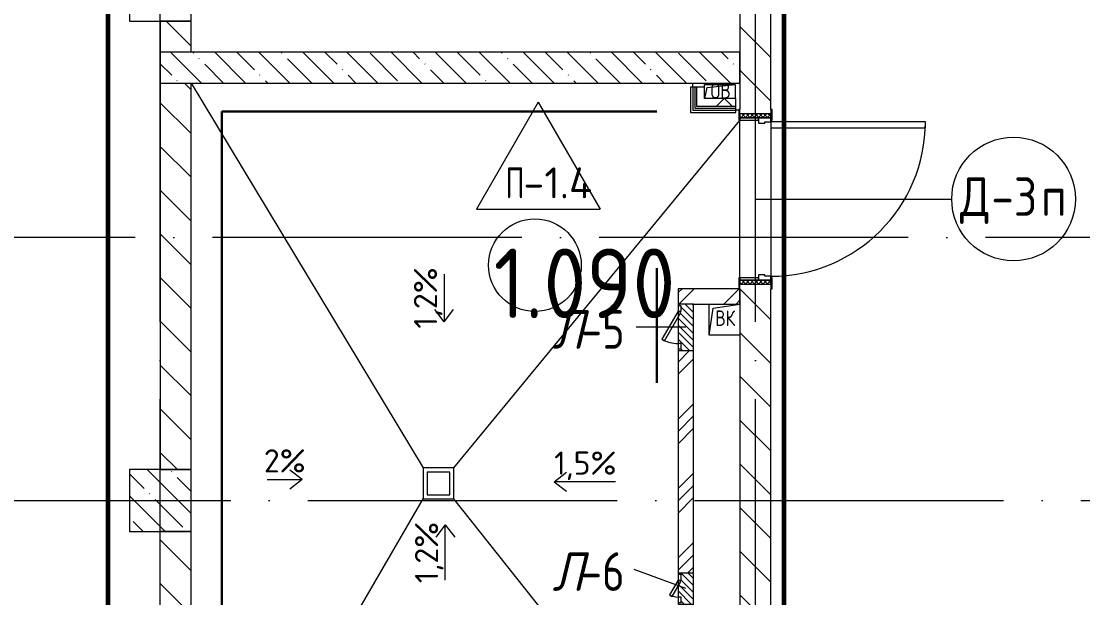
# Model space of a CAD drawing. Header units: millimetres. Extents: x -592259 to 288321, y -552984 to 293768.
# Drawn here: x 147888 to 154756, y 15295 to 19025 of the extents above; entities that cross this region are included whole.
import ezdxf

# ---------------------------------------------------------------- set-up
doc = ezdxf.new("R2010")
doc.units = ezdxf.units.MM
doc.linetypes.add('ADSK_Линия сетки', pattern=[2500, 2000, -250, 0, -250])
for name, color, linetype, lineweight in [('2)Фархверки', 40, 'Continuous', 30), ('4.1) Штук. 3 вып', 6, 'Continuous', 60), ('4.1.1) Штук.  швы3 вып.', 6, 'Continuous', 60), ('4.2) ЖБ', 6, 'Continuous', 30), ('4.2) Штук 4 вып', 6, 'Continuous', 60), ('4.3) Шт Блок и кирпич', 6, 'Continuous', 30), ('4.6) Швы', 6, 'Continuous', 30), ('A-AREA-____-IDEN', 250, 'Continuous', 9), ('A-DETL-GENF-OTLN', 250, 'Continuous', 5), ('A-DOOR-____-IDEN', 250, 'Continuous', 9), ('A-DOOR-____-MCUT', 250, 'Continuous', 5), ('A-DOOR-____-OTLN', 250, 'Continuous', 5), ('A-DOOR-FRAM-MCUT', 250, 'Continuous', 5), ('A-DOOR-FRAM-OTLN', 250, 'Continuous', 5), ('A-FLOR-____-IDEN', 250, 'Continuous', 9), ('A-FLOR-____-OTLN', 250, 'Continuous', 9), ('A-GENM-____-MCUT', 250, 'Continuous', 25), ('A-GENM-____-OTLN', 250, 'Continuous', 9), ('A-GLAZ-____-OTLN', 250, 'Continuous', 5), ('A-WALL-____-MCUT', 250, 'Continuous', 13), ('A-WALL-____-PATT', 250, 'Continuous', 13), ('A-WALL-FNSH-MCUT', 250, 'Continuous', 13), ('G-____-____-DIMS', 250, 'Continuous', 9), ('I-WALL-____-OTLN', 250, 'Continuous', 9), ('P-SANR-FIXT-OTLN', 250, 'Continuous', 9), ('S-COLS-____-MCUT', 250, 'Continuous', 25), ('S-COLS-____-OTLN', 250, 'Continuous', 9), ('S-GRID-____-OTLN', 250, 'Continuous', 9)]:
    doc.layers.add(name, color=color, linetype=linetype, lineweight=lineweight)
doc.styles.add('GOST Common_1', font='', dxfattribs={"width": 0.9, "height": 250})
doc.styles.add('ISOCPEUR', font='isocpeur.ttf', dxfattribs={"width": 0.8, "height": 100})
doc.styles.add('ISOCPEUR_1', font='isocpeur.ttf', dxfattribs={"width": 0.9, "height": 250})
doc.styles.add('ISOCPEUR_2', font='isocpeur.ttf', dxfattribs={"height": 160})
doc.styles.add('ISOCPEUR_3', font='isocpeur.ttf', dxfattribs={"height": 250})
doc.styles.add('ISOCPEUR_I_1', font='ГОСТ тип А.ttf', dxfattribs={"height": 2500})
doc.styles.get('GOST Common_1').set_extended_font_data('GOST Common')
pattern_1 = [(135, (12287.91, -0.0006), (-141.42136, -141.42136), [])]
pattern_2 = [(45, (12287.9, -0.0006), (-224.5064, 224.5064), []), (45, (12367.3, -0.0006), (0, 449.0128), []), (45, (12208.54, -0.0006), (0, 449.0128), [])]
pattern_3 = [(135, (12287.91, -0.0006), (-142.5612, -142.5612), []), (135, (12430.48, -0.0006), (-142.5612, -142.5612), [252.016, -50.403, 3.353, -47.05])]
pattern_4 = [(45, (125, 0), (-22.6274, 22.6274), [])]

# ---------------------------------------------------------------- blocks, each defined once
blk = doc.blocks.new('Дверь_СКБ_1Ст_Внутренняя - Д-3п_1100x2100h_С_У мужской_ С_У женский-41848194-АР1_Маркировочный план 1 этажа С2и3')
at = {"layer": 'A-DOOR-____-OTLN'}
h = blk.add_hatch(dxfattribs=at)
h.set_pattern_fill('FP_14', color=256, style=0, pattern_type=2)
h.set_pattern_definition([(135, (1751.41, 164.685), (-14.14214, -14.14214), []), (225, (1751.41, 164.685), (14.14214, -14.14214), [])])
h.paths.add_polyline_path([(562.5, -100), (562.5, -100), (562.5, 100), (537.5, 100), (537.5, -100)])
at = {"layer": 'A-DOOR-FRAM-OTLN'}
h = blk.add_hatch(dxfattribs=at)
h.set_pattern_fill('FP_15', color=256, style=0, pattern_type=2)
h.set_pattern_definition([(45, (-371.384, 164.685), (-14.1421, 14.1421), []), (135, (-371.384, 164.685), (-14.1421, -14.1421), [])])
h.paths.add_polyline_path([(-512.5, -47.6), (-512.5, 100), (-537.5, 100), (-537.5, -100), (-512.5, -100), (-512.5, -60.9)])
at = {"layer": 'A-DOOR-____-MCUT'}
for p, q in [((-487.5, 1100), (-487.5, 100)), ((-447.5, 1100), (-487.5, 1100)), ((-447.5, 100), (-447.5, 1100)), ((-487.5, 100), (-447.5, 100))]:
    blk.add_line(p, q, dxfattribs=at)
at = {"layer": 'A-DOOR-____-OTLN'}
blk.add_arc((-487.5, 100), 1000, 360, 90, dxfattribs=at)
at = {"layer": 'A-DOOR-FRAM-MCUT'}
for p, q in [((-497.5, 108), (-567.5, 108)), ((-567.5, 108), (-567.5, 100)), ((-567.5, 100), (-497.5, 100)), ((-512.5, 100), (-537.5, 100)), ((-537.5, 100), (-537.5, -100)), ((-487.5, 100), (-512.5, 100)), ((-512.5, 100), (-512.5, 20)), ((-512.5, -100), (-512.5, 100)), ((-497.5, 100), (-512.5, 100)), ((-512.5, 100), (-512.5, 99)), ((-512.5, 99), (-497.5, 99)), ((-497.5, 100), (-497.5, 108)), ((-497.5, 99), (-497.5, 100)), ((-487.5, 60), (-487.5, 100)), ((512.5, 100), (512.5, 60)), ((537.5, 100), (512.5, 100)), ((592.5, 108), (522.5, 108)), ((522.5, 108), (522.5, 100)), ((537.5, 100), (522.5, 100)), ((522.5, 100), (522.5, 99)), ((522.5, 100), (592.5, 100)), ((522.5, 99), (537.5, 99)), ((537.5, 20), (537.5, 100)), ((562.5, 100), (537.5, 100)), ((537.5, 100), (537.5, -100)), ((537.5, 99), (537.5, 100)), ((562.5, -100), (562.5, 100)), ((592.5, 100), (592.5, 108)), ((-512.5, 20), (-477.5, 20)), ((-497.5, 20), (-512.5, 20)), ((-512.5, 20), (-512.5, -100)), ((-497.5, -100), (-497.5, 20)), ((-477.5, 60), (-487.5, 60)), ((-477.5, 20), (-477.5, 60)), ((512.5, 60), (502.5, 60)), ((502.5, 60), (502.5, 20)), ((502.5, 20), (537.5, 20)), ((537.5, 20), (522.5, 20)), ((522.5, 20), (522.5, -100)), ((537.5, -100), (537.5, 20)), ((-497.5, -100), (-567.5, -100)), ((-567.5, -100), (-567.5, -108)), ((-567.5, -108), (-497.5, -108)), ((-537.5, -100), (-512.5, -100)), ((-512.5, -100), (-497.5, -100)), ((-497.5, -108), (-497.5, -100)), ((522.5, -100), (537.5, -100)), ((592.5, -100), (522.5, -100)), ((522.5, -100), (522.5, -108)), ((522.5, -108), (592.5, -108)), ((537.5, -100), (562.5, -100)), ((592.5, -108), (592.5, -100))]:
    blk.add_line(p, q, dxfattribs=at)
blk = doc.blocks.new('ТП-104 - ТП-104_110-150VSDs-28716108-АР1_Маркировочный план 1 этажа С2и3')
at = {"layer": 'P-SANR-FIXT-OTLN', "lineweight": 5}
for p, q in [((74, 74), (-74, 74)), ((-74, 74), (-74, -74)), ((74, -74), (74, 74)), ((-74, -74), (74, -74))]:
    blk.add_line(p, q, dxfattribs=at)
blk = doc.blocks.new('_Wn_-As_OpeningMEP_floor__Rectangular - _Wn_-As_OpeningMEP_floor__Rectangular-34855159-АР1_Маркировочный план 1 этажа С2и3')
at = {"layer": 'A-DETL-GENF-OTLN', "lineweight": 5}
for p, q in [((-73.2, 123.2), (100, 150)), ((-100, -50), (-73.2, 123.2))]:
    blk.add_line(p, q, dxfattribs=at)
blk = doc.blocks.new('_Wn_-As_OpeningMEP_floor__Rectangular - _Wn_-As_OpeningMEP_floor__Rectangular-35307840-АР1_Маркировочный план 1 этажа С2и3')
at = {"layer": 'A-DETL-GENF-OTLN', "lineweight": 5}
for p, q in [((-97.8, 10), (-82.3, 82.3)), ((-82.3, 82.3), (100, 100))]:
    blk.add_line(p, q, dxfattribs=at)
blk = doc.blocks.new('АР_Люк - ЛРС_ВК_200х200_внутренний_RAL 9006-V129-АР1_Маркировочный план 1 этажа С2и3')
at = {"layer": 'A-DOOR-____-OTLN'}
h = blk.add_hatch(dxfattribs=at)
h.set_pattern_fill('FP_148', color=256, style=0, pattern_type=2)
h.set_pattern_definition(pattern_4)
h.paths.add_polyline_path([(25, -50), (225, -50), (225, 50), (215, 50), (215, 30), (180, 30), (180, 50), (170, 32.7), (140, 50), (70, 50), (70, 30), (35, 30), (35, 50), (25, 50), (25, -43.3)])
at = {"layer": 'A-DETL-GENF-OTLN', "lineweight": 5}
for p, q in [((225, 50), (25, 50)), ((25, 50), (25, -50)), ((225, -50), (225, 50)), ((25, -50), (225, -50))]:
    blk.add_line(p, q, dxfattribs=at)
at = {"layer": 'A-DOOR-____-MCUT', "lineweight": 5}
for p, q in [((84.7, 105), (74.7, 87.7)), ((74.7, 87.7), (170, 32.7)), ((180, 50), (84.7, 105)), ((70, 50), (35, 50)), ((35, 50), (35, 30)), ((35, 30), (70, 30)), ((70, 30), (70, 50)), ((170, 32.7), (180, 50)), ((215, 50), (180, 50)), ((180, 50), (180, 30)), ((180, 30), (215, 30)), ((215, 30), (215, 50))]:
    blk.add_line(p, q, dxfattribs=at)
blk.add_arc((180, 50), 110, 150, 180, dxfattribs=at)
at = {"layer": 'A-DOOR-____-OTLN'}
blk.add_line((180, 50), (84.7, 105), dxfattribs=at)
blk = doc.blocks.new('АР_Люк - ЛРС_ВК_300х400_внутренний_RAL 9003-42726780-АР1_Маркировочный план 1 этажа С2и3')
at = {"layer": 'A-DOOR-____-OTLN'}
h = blk.add_hatch(dxfattribs=at)
h.set_pattern_fill('FP_148', color=256, style=0, pattern_type=2)
h.set_pattern_definition(pattern_4)
h.paths.add_polyline_path([(92.8, -50), (275, -50), (275, 50), (265, 50), (265, 30), (230, 30), (230, 50), (220, 32.7), (190, 50), (20, 50), (20, 30), (-15, 30), (-15, 50), (-25, 50), (-25, -50), (38.1, -50)])
at = {"layer": 'A-DETL-GENF-OTLN', "lineweight": 5}
for p, q in [((275, 50), (-25, 50)), ((-25, 50), (-25, -50)), ((275, -50), (275, 50)), ((-25, -50), (275, -50))]:
    blk.add_line(p, q, dxfattribs=at)
at = {"layer": 'A-DOOR-____-MCUT', "lineweight": 5}
for p, q in [((48.1, 155), (38.1, 137.7)), ((38.1, 137.7), (220, 32.7)), ((230, 50), (48.1, 155)), ((20, 50), (-15, 50)), ((-15, 50), (-15, 30)), ((-15, 30), (20, 30)), ((20, 30), (20, 50)), ((220, 32.7), (230, 50)), ((265, 50), (230, 50)), ((230, 50), (230, 30)), ((230, 30), (265, 30)), ((265, 30), (265, 50))]:
    blk.add_line(p, q, dxfattribs=at)
blk.add_arc((230, 50), 210, 150, 180, dxfattribs=at)
at = {"layer": 'A-DOOR-____-OTLN'}
blk.add_line((230, 50), (48.1, 155), dxfattribs=at)
blk = doc.blocks.new('ASML_АР_Отделка Люка - ВО Отделка люков_Грунтовка 0_Шпатлевка 0_Окраска 0_0-42467640-АР1_Маркировочный план 1 этажа С2и3')
at = {"layer": 'A-GENM-____-MCUT', "lineweight": 5}
for p, q in [((-140, 3), (-150, 3)), ((-150, 3), (-150, 0)), ((65, 3), (-105, 3)), ((150, 3), (140, 3)), ((150, 0), (150, 3)), ((-150, 0), (-140, 0)), ((-105, 0), (70.2, 0)), ((103.3, 0), (105, 0)), ((140, 0), (150, 0))]:
    blk.add_line(p, q, dxfattribs=at)
blk = doc.blocks.new('AAR_СКБ_Марка_Помещения_мал - Номер-28977439-АР1_Маркировочный план 1 этажа С2и3')
at = {"layer": 'A-AREA-____-IDEN'}
blk.add_circle((-0.028, 0), 3, dxfattribs=at)
blk = doc.blocks.new('AAR_СКБ_Марка_Перекрытия - Марка пола-17325028-АР1_Маркировочный план 1 этажа С2и3')
at = {"layer": 'A-FLOR-____-IDEN'}
for p, q in [((0, 6.932), (-4.002, 0)), ((0, 6.932), (4.002, 0)), ((-4.002, 0), (4.002, 0))]:
    blk.add_line(p, q, dxfattribs=at)
blk = doc.blocks.new('ADSK_Марка_Дверь - Типоразмер_ADSK_Марка-30565456-АР1_Маркировочный план 1 этажа С2и3')
at = {"layer": 'A-DOOR-____-IDEN'}
blk.add_circle((0, 0), 4, dxfattribs=at)

msp = doc.modelspace()

# ---------------------------------------------------------------- hatches: boundary and pattern name
at = {"layer": 'A-WALL-____-PATT', "lineweight": 15, "true_color": 0x000000}
h = msp.add_hatch(dxfattribs=at)
h.set_pattern_fill('FP_2', color=18, style=0, pattern_type=2)
h.set_pattern_definition(pattern_1)
h.paths.add_polyline_path([(148987.9138, 18825), (148987.8919, 19024.9994), (148787.9138, 19024.9994), (148787.9138, 18825), (148987.8919, 18825)])
h.paths.add_polyline_path([(148987.9138, 19425.0006), (148987.9138, 22424.9994), (148787.9138, 22424.9994), (148787.914, 19425.0006)])
h.paths.add_polyline_path([(148987.9138, 22824.9994), (148987.9138, 24859.9994), (148787.9138, 24859.9994), (148787.9138, 22825), (148987.8919, 22825)])
h.paths.add_polyline_path([(148787.9138, 27059.9994), (148987.9138, 27059.9994), (148987.8919, 28125), (148787.9138, 28125), (148787.9138, 27089.9994)])
h = msp.add_hatch(dxfattribs=at)
h.set_pattern_fill('FP_2', color=18, style=0, pattern_type=2)
h.set_pattern_definition(pattern_1)
h.paths.add_polyline_path([(152537.8919, 13000), (152737.8919, 13000), (152737.8919, 17325), (152537.8919, 17325), (152537.8919, 13200.0003)])
h.paths.add_polyline_path([(152537.8919, 13000), (152537.9029, 13000.0013), (152609.2046, 13006.3505)])
h.paths.add_polyline_path([(152590.2568, 18425), (152737.8919, 18425), (152737.8919, 20013.9994), (152537.8919, 20013.9994), (152537.8919, 18425), (152573.2351, 18425)])
h.paths.add_polyline_path([(152737.8919, 21113.9994), (152737.8919, 22114.1664), (152537.8919, 22114.1664), (152537.8919, 21113.9994), (152590.2568, 21113.9994)])
h.paths.add_polyline_path([(152590.2568, 23214.1664), (152737.8919, 23215), (152737.8919, 24640), (152537.8919, 24640), (152537.8919, 23214.1664)])
h = msp.add_hatch(dxfattribs=at)
h.set_pattern_fill('FP_1', color=18, style=0, pattern_type=2)
h.set_pattern_definition(pattern_3)
h.paths.add_polyline_path([(152525.1667, 18625), (152537.9528, 18625), (152537.9528, 18825), (148787.9138, 18825), (148787.9138, 18625), (152507.881, 18625)])
h = msp.add_hatch(dxfattribs=at)
h.set_pattern_fill('FP_2', color=18, style=0, pattern_type=2)
h.set_pattern_definition(pattern_1)
h.paths.add_polyline_path([(148787.9138, 13314.9994), (148987.9138, 13314.9994), (148987.9138, 15724.9994), (148787.9138, 15724.9994), (148787.9138, 13545.0006)])
h.paths.add_polyline_path([(148787.9138, 16124.9994), (148987.9138, 16124.9994), (148987.9138, 18625), (148787.9138, 18625), (148787.9138, 16884.5528)])
h = msp.add_hatch(dxfattribs=at)
h.set_pattern_fill('FP_83', color=18, style=0, pattern_type=2)
h.set_pattern_definition([(45, (12287.91, -0.0006), (-141.42136, 141.42136), []), (135, (12287.91, -0.0006), (-141.42136, -141.42136), [])])
h.paths.add_polyline_path([(152502.7312, 18475), (152511.9528, 18475), (152511.9528, 18525), (152307.5154, 18525), (152307.881, 18475), (152337.9358, 18475)])
h = msp.add_hatch(dxfattribs=at)
h.set_pattern_fill('FP_5', color=18, style=0, pattern_type=2)
h.set_pattern_definition(pattern_2)
h.paths.add_polyline_path([(152507.881, 17194.9876), (152537.8919, 17195.9511), (152537.8919, 17294.9876), (152137.8919, 17294.9876), (152137.8919, 17194.9876), (152337.9358, 17194.9876)])
h = msp.add_hatch(dxfattribs=at)
h.set_pattern_fill('FP_5', color=18, style=0, pattern_type=2)
h.set_pattern_definition(pattern_2)
h.paths.add_polyline_path([(152237.8919, 13250), (152237.8919, 15254.9876), (152137.8919, 15254.9876), (152137.8919, 13250)])
h.paths.add_polyline_path([(152197.2712, 15454.9876), (152237.8919, 15454.9876), (152237.8919, 16894.9876), (152137.8919, 16894.9876), (152137.8919, 15454.9876)])
at = {"layer": 'S-COLS-____-OTLN', "lineweight": 5, "true_color": 0x000000}
h = msp.add_hatch(dxfattribs=at)
h.set_pattern_fill('FP_1', color=18, style=0, pattern_type=2)
h.set_pattern_definition(pattern_3)
h.paths.add_polyline_path([(148587.8919, 15724.9994), (148987.8919, 15725), (148987.8919, 16124.9994), (148587.8919, 16124.9994), (148587.8919, 15725.0024)])

# ---------------------------------------------------------------- linework, layer by layer
at = {"layer": '4.1) Штук. 3 вып'}
msp.add_lwpolyline([(152824.391, 12800), (152824.391, 24735.6183)], dxfattribs=at)
at = {"layer": '4.1.1) Штук.  швы3 вып.'}
msp.add_lwpolyline([(152824.391, 16789.6049), (152824.391, 19551.9879)], dxfattribs=at)
at = {"layer": '4.2) ЖБ'}
msp.add_line((149186.4443, 18441.3163), (152000.4296, 18441.3163), dxfattribs=at)
at = {"layer": '4.2) Штук 4 вып'}
msp.add_line((148447.4792, 19709.498), (148447.4792, 12766.8947), dxfattribs=at)
at = {"layer": '4.3) Шт Блок и кирпич'}
msp.add_line((149186.4443, 13527.1329), (149186.4443, 18441.3163), dxfattribs=at)
at = {"layer": '4.6) Швы'}
msp.add_lwpolyline([(152000.4296, 16685.5498), (152000.4296, 17427.9436)], dxfattribs=at)
at = {"layer": 'A-DOOR-____-IDEN', "color": 18, "true_color": 0x000000}
for p, q in [((152637.8919, 17875), (153907.8919, 17875)), ((152187.8919, 17044.9876), (151865.599, 17044.9876)), ((152187.8919, 15354.9876), (151853.6944, 15478.5504))]:
    msp.add_line(p, q, dxfattribs=at)
at = {"layer": 'A-FLOR-____-OTLN', "color": 18, "true_color": 0x000000}
for p, q in [((148987.9138, 18625), (150487.9138, 16135)), ((150687.9138, 16135), (152537.8919, 18382.0706)), ((148987.9138, 13350), (150487.9138, 15935)), ((152137.8919, 14106.5935), (150687.9138, 15935))]:
    msp.add_line(p, q, dxfattribs=at)
at = {"layer": 'A-FLOR-____-OTLN', "color": 18, "lineweight": 5, "true_color": 0x000000}
for p, q in [((152232.1142, 18599), (152232.1142, 18625)), ((152307.881, 18525), (152307.881, 18614.9997)), ((152307.881, 18614.9997), (152507.881, 18614.9997)), ((152507.881, 18614.9997), (152507.881, 18525)), ((152529.8919, 18450), (152511.9528, 18450)), ((152737.8919, 18335), (152737.8919, 17375)), ((152737.8919, 18335), (152737.8919, 17375)), ((152337.9358, 16995.0253), (152337.9358, 17194.9876)), ((152537.8919, 16995.0253), (152337.9358, 16995.0253)), ((150687.9138, 16135), (150487.9138, 16135)), ((150487.9138, 16135), (150487.9138, 15935)), ((150687.9138, 15935), (150687.9138, 16135)), ((150487.9138, 15935), (150687.9138, 15935))]:
    msp.add_line(p, q, dxfattribs=at)
at = {"layer": 'A-WALL-____-MCUT', "color": 18, "lineweight": 15, "true_color": 0x000000}
for p, q in [((152537.8919, 19983.9994), (152537.8919, 18455)), ((152737.8919, 18455), (152737.8919, 19983.9994)), ((148787.9138, 19024.9994), (148787.9138, 18825)), ((148987.9138, 19024.9994), (148787.9138, 19024.9994)), ((148987.9138, 18825), (148987.9138, 19024.9994)), ((152537.9528, 18825), (148787.9138, 18825)), ((148787.9138, 18825), (148787.9138, 18625)), ((152537.9528, 18625), (152537.9528, 18825)), ((148787.9138, 18625), (152537.9528, 18625)), ((148787.9138, 18625), (148787.9138, 16124.9994)), ((148987.9138, 16124.9994), (148987.9138, 18625)), ((152232.5154, 18599), (152217.5154, 18599)), ((152217.5154, 18599), (152217.5154, 18435)), ((152232.5154, 18599), (152232.5154, 18450)), ((152245.0154, 18599), (152245.0154, 18462.5)), ((152307.5154, 18599), (152257.5154, 18599)), ((152257.5154, 18599), (152257.5154, 18475)), ((152307.5154, 18525), (152307.5154, 18599)), ((152257.5154, 18475), (152511.9528, 18475)), ((152511.9528, 18525), (152307.5154, 18525)), ((152511.9528, 18475), (152511.9528, 18525)), ((152217.5154, 18435), (152511.9528, 18435)), ((152232.5154, 18450), (152511.9528, 18450)), ((152245.0154, 18462.5), (152511.9528, 18462.5)), ((152511.9528, 18435), (152511.9528, 18450)), ((152529.8919, 17294.9876), (152137.8919, 17294.9876)), ((152137.8919, 17294.9876), (152137.8919, 17194.9876)), ((152537.8919, 17295), (152537.8919, 13000)), ((152537.9138, 17194.9876), (152537.9138, 17294.9876)), ((152737.8919, 13000), (152737.8919, 17295)), ((152237.8919, 13250), (152237.8919, 17194.9876)), ((152237.8919, 17194.9876), (152537.9138, 17194.9876)), ((152137.8919, 16894.9876), (152137.8919, 15444.9876)), ((148787.9138, 16124.9994), (148987.9138, 16124.9994)), ((148987.9138, 15724.9994), (148787.9138, 15724.9994)), ((148787.9138, 13000), (148787.9138, 15724.9994)), ((148987.9138, 13000), (148987.9138, 15724.9994)), ((152137.8919, 15369.9876), (152137.8919, 15299.9876))]:
    msp.add_line(p, q, dxfattribs=at)
at = {"layer": 'A-WALL-FNSH-MCUT', "lineweight": 15}
for p, q in [((152257.5154, 18599), (152232.5154, 18599)), ((152511.9528, 18450), (152511.9528, 18475))]:
    msp.add_line(p, q, dxfattribs=at)
at = {"layer": 'G-____-____-DIMS', "color": 18, "true_color": 0x000000}
for p, q in [((150624.3488, 17389.8306), (150624.3488, 17080.0648)), ((150624.3488, 17080.0648), (150562.9627, 17160.0648)), ((150624.3488, 17080.0648), (150685.735, 17160.0648)), ((149706.1116, 16059.9289), (149626.1116, 16121.3151)), ((151335.5344, 16045.7352), (151415.5344, 16107.1214)), ((149480.1185, 16059.9289), (149706.1116, 16059.9289)), ((149706.1116, 16059.9289), (149626.1116, 15998.5428)), ((151335.5344, 16045.7352), (151415.5344, 15984.3491)), ((151733.1402, 16045.7352), (151335.5344, 16045.7352)), ((150631.398, 15766.9634), (150570.0118, 15686.9634)), ((150631.398, 15766.9634), (150692.7842, 15686.9634)), ((150631.398, 15410.359), (150631.398, 15766.9634))]:
    msp.add_line(p, q, dxfattribs=at)
at = {"layer": 'I-WALL-____-OTLN', "color": 18, "lineweight": 15, "true_color": 0x000000}
for p, q in [((152537.8919, 17365), (152537.8919, 18385)), ((152737.8919, 18335), (152737.8919, 17375))]:
    msp.add_line(p, q, dxfattribs=at)
at = {"layer": 'S-COLS-____-MCUT', "color": 18, "lineweight": 5, "true_color": 0x000000}
for p, q in [((148587.8919, 19424.9994), (148587.8919, 19024.9994)), ((148987.8919, 19024.9994), (148987.8919, 19424.9994)), ((148587.8919, 19024.9994), (148787.9138, 19024.9994)), ((148787.9138, 16124.9994), (148587.8919, 16124.9994)), ((148587.8919, 16124.9994), (148587.8919, 15724.9994)), ((148987.8919, 15724.9994), (148987.8919, 16124.9994)), ((148587.8919, 15724.9994), (148787.9138, 15724.9994))]:
    msp.add_line(p, q, dxfattribs=at)
at = {"layer": 'S-COLS-____-OTLN', "color": 18, "lineweight": 5, "true_color": 0x000000}
for p, q in [((148787.9138, 19024.9994), (148987.8919, 19024.9994)), ((148987.8919, 16124.9994), (148787.9138, 16124.9994)), ((148787.9138, 15724.9994), (148987.8919, 15724.9994))]:
    msp.add_line(p, q, dxfattribs=at)
at = {"layer": 'S-GRID-____-OTLN', "color": 18, "linetype": 'ADSK_Линия сетки', "true_color": 0x000000}
for p, q in [((148787.9138, -2919.5356), (148787.9138, 61063.6538)), ((152637.9138, -2919.5356), (152637.9138, 61063.6538)), ((168626.8279, 17625), (111607.9138, 17625)), ((77240.3519, 15925), (168626.8279, 15925))]:
    msp.add_line(p, q, dxfattribs=at)

# ---------------------------------------------------------------- block references
at = {"layer": 'A-AREA-____-IDEN', "color": 18, "true_color": 0x000000, "xscale": 99.99999999999993, "yscale": 99.99999999999993, "zscale": 99.99999999999993}
msp.add_blockref('AAR_СКБ_Марка_Помещения_мал - Номер-28977439-АР1_Маркировочный план 1 этажа С2и3', (151213.9912, 17447.0049), dxfattribs=at)
at = {"layer": 'A-DOOR-____-IDEN', "color": 18, "true_color": 0x000000, "xscale": 99.99999999999993, "yscale": 99.99999999999993, "zscale": 99.99999999999993}
msp.add_blockref('ADSK_Марка_Дверь - Типоразмер_ADSK_Марка-30565456-АР1_Маркировочный план 1 этажа С2и3', (154307.8919, 17875), dxfattribs=at)
at = {"layer": 'A-DOOR-____-OTLN', "color": 18, "true_color": 0x000000}
for name, p, rotation in [('Дверь_СКБ_1Ст_Внутренняя - Д-3п_1100x2100h_С_У мужской_ С_У женский-41848194-АР1_Маркировочный план 1 этажа С2и3', (152637.8919, 17887.5), 269.9999999999942), ('АР_Люк - ЛРС_ВК_300х400_внутренний_RAL 9003-42726780-АР1_Маркировочный план 1 этажа С2и3', (152187.8919, 16919.9876), 89.99999999999088), ('АР_Люк - ЛРС_ВК_200х200_внутренний_RAL 9006-V129-АР1_Маркировочный план 1 этажа С2и3', (152187.8919, 15229.9876), 89.99999999999088)]:
    msp.add_blockref(name, p, dxfattribs=dict(at, rotation=rotation))
at = {"layer": 'A-FLOR-____-IDEN', "color": 18, "true_color": 0x000000, "xscale": 99.99999999999993, "yscale": 99.99999999999993, "zscale": 99.99999999999993}
msp.add_blockref('AAR_СКБ_Марка_Перекрытия - Марка пола-17325028-АР1_Маркировочный план 1 этажа С2и3', (151232.8662, 17808.221), dxfattribs=at)
at = {"layer": 'A-GENM-____-OTLN', "color": 18, "lineweight": 5, "true_color": 0x000000, "rotation": 89.99999999999088}
msp.add_blockref('ASML_АР_Отделка Люка - ВО Отделка люков_Грунтовка 0_Шпатлевка 0_Окраска 0_0-42467640-АР1_Маркировочный план 1 этажа С2и3', (152140.8919, 17044.9876), dxfattribs=at)
at = {"layer": 'A-GLAZ-____-OTLN', "color": 18, "true_color": 0x000000}
for name, p in [('_Wn_-As_OpeningMEP_floor__Rectangular - _Wn_-As_OpeningMEP_floor__Rectangular-35307840-АР1_Маркировочный план 1 этажа С2и3', (152407.881, 18514.9997)), ('_Wn_-As_OpeningMEP_floor__Rectangular - _Wn_-As_OpeningMEP_floor__Rectangular-34855159-АР1_Маркировочный план 1 этажа С2и3', (152437.9248, 17045.0065))]:
    msp.add_blockref(name, p, dxfattribs=at)
at = {"layer": 'P-SANR-FIXT-OTLN', "color": 18, "lineweight": 5, "true_color": 0x000000}
msp.add_blockref('ТП-104 - ТП-104_110-150VSDs-28716108-АР1_Маркировочный план 1 этажа С2и3', (150587.9138, 16035), dxfattribs=at)

# ---------------------------------------------------------------- texts
at = {"layer": '2)Фархверки', "char_height": 100, "width": 160.3375, "attachment_point": 1, "style": 'ISOCPEUR'}
for s, insert in [('ОВ', (152347.902, 18623.9551)), ('ВК', (152377.9458, 17153.9619))]:
    msp.add_mtext(s, dxfattribs=dict(at, insert=insert))
at = {"layer": 'A-AREA-____-IDEN', "color": 18, "true_color": 0x000000, "insert": (150944.4909, 17554.4905), "char_height": 450, "width": 609.2825, "attachment_point": 1, "style": 'ISOCPEUR_1'}
msp.add_mtext('1.090', dxfattribs=at)
at = {"layer": 'A-DOOR-____-IDEN', "color": 18, "true_color": 0x000000, "char_height": 250, "attachment_point": 1}
for s, insert, width, style in [('\\fGOST Common|b0|i0|c204|p34|;\\W.9;Д', (153961.8345, 18015.4506), 245.316375, 'GOST Common_1'), ('-3', (154164.2408, 18015.4506), 389.620125, 'GOST Common_1'), ('\\fGOST Common|b0|i0|c204|p34|;\\W.9;п', (154485.7095, 18015.4506), 194.810062, 'GOST Common_1'), ('\\fISOCPEUR|b0|i1|c204|p34|;\\W.9;Л', (151323.9422, 17156.3418), 223.670812, 'ISOCPEUR_I_1'), ('-5', (151508.489, 17156.3418), 404.0505, 'ISOCPEUR_I_1'), ('-6', (151508.489, 15589.9046), 404.0505, 'ISOCPEUR_I_1'), ('\\fISOCPEUR|b0|i1|c204|p34|;\\W.9;Л', (151323.9422, 15589.9046), 223.670812, 'ISOCPEUR_I_1')]:
    msp.add_mtext(s, dxfattribs=dict(at, insert=insert, width=width, style=style))
at = {"layer": 'A-FLOR-____-IDEN', "color": 18, "true_color": 0x000000, "char_height": 200, "attachment_point": 1, "style": 'ISOCPEUR_2'}
for s, insert, width in [('\\fISOCPEUR|b0|i0|c204|p34|;\\W.7;П', (151020.6313, 18079.6068), 140.295312), ('-1.4', (151136.3865, 18079.6068), 398.438687)]:
    msp.add_mtext(s, dxfattribs=dict(at, insert=insert, width=width))
at = {"layer": 'G-____-____-DIMS', "color": 18, "true_color": 0x000000, "char_height": 150, "width": 476.8756, "attachment_point": 1, "rotation": 90, "line_spacing_factor": 1.149209, "style": 'ISOCPEUR_3'}
for insert in [(150428.3804, 17036.2496), (150435.4296, 15389.963)]:
    msp.add_mtext('1,2%', dxfattribs=dict(at, insert=insert))
at = {"layer": 'G-____-____-DIMS', "color": 18, "true_color": 0x000000, "char_height": 150, "attachment_point": 1, "line_spacing_factor": 1.149209, "style": 'ISOCPEUR_3'}
for s, insert, width in [('2%', (149457.9106, 16255.8973), 324.49054), ('1,5%', (151335.6391, 16241.7036), 476.8756)]:
    msp.add_mtext(s, dxfattribs=dict(at, insert=insert, width=width))

doc.saveas('drawing.dxf')
